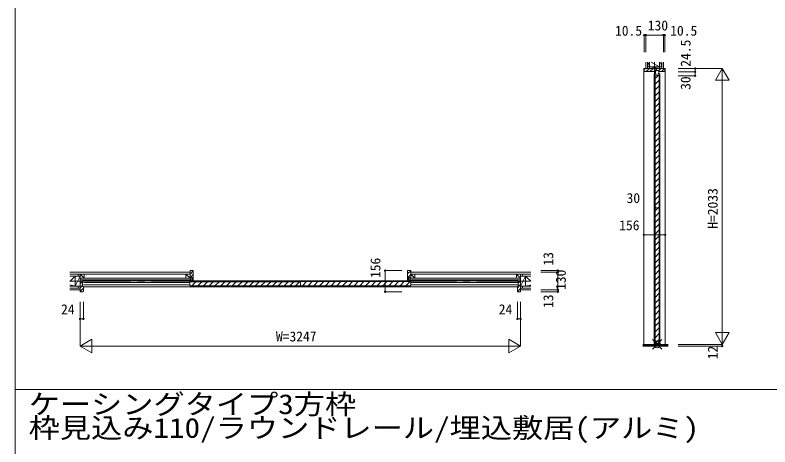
# Model space of a CAD drawing. Units: millimetres, scale not verified. Extents: x -21025 to 7656, y -14850 to 5150.
# Drawn here: x -21025 to -15461, y -12025 to -8845 of the extents above; entities that cross this region are included whole.
import ezdxf
from ezdxf.enums import TextEntityAlignment as Align

# ---------------------------------------------------------------- set-up
doc = ezdxf.new("R2010")
doc.units = ezdxf.units.MM
doc.header["$LTSCALE"] = 50
doc.linetypes.add('CHAIN2', pattern=[12, 9, -1, 1, -1])
doc.layers.add('0-0_0', color=7, linetype='Continuous')
for name, color, linetype, lineweight in [('0-1_YKK_F1', 7, 'Continuous', 9), ('0-2_YKK_IN', 7, 'Continuous', 9), ('0-4_YKK_N1', 2, 'Continuous', 9), ('0-5_YKK_B1', 4, 'Continuous', 9), ('0-6_YKK_C1', 4, 'Continuous', 9), ('0-7_YKK_Z1', 7, 'Continuous', 9)]:
    doc.layers.add(name, color=color, linetype=linetype, lineweight=lineweight)
doc.styles.add('ＭＳ ゴシック', font='')
doc.styles.get('ＭＳ ゴシック').set_extended_font_data('MS Gothic')

msp = doc.modelspace()

# ---------------------------------------------------------------- linework, layer by layer
at = {"layer": '0-1_YKK_F1'}
for p, q in [((-21025, -14850), (-21025, 5150)), ((-21025, -11602.5), (7475, -11602.5))]:
    msp.add_line(p, q, dxfattribs=at)
at = {"layer": '0-2_YKK_IN'}
for p, q in [((-16327.54, -11235.14), (-16256.83, -11305.86)), ((-16327.54, -11305.86), (-16256.83, -11235.14))]:
    msp.add_line(p, q, dxfattribs=at)
msp.add_circle((-16292.19, -11270.5), 25, dxfattribs=at)
at = {"layer": '0-4_YKK_N1'}
for p, q in [((-16376.19, -8992.26), (-16246.19, -8992.26)), ((-16376.19, -8992.26), (-16376.19, -9117.26)), ((-16246.19, -8992.26), (-16246.19, -9117.26)), ((-16137, -9262), (-16012, -9262)), ((-16012, -9262), (-16012, -9237.5)), ((-16012, -9262), (-16012, -9292)), ((-15862, -9324.1), (-15812, -9237.5)), ((-15812, -9237.5), (-15812, -11270.5)), ((-16137, -9292), (-16012, -9292)), ((-15862, -9324.1), (-15762, -9324.1)), ((-16307.19, -10263.47), (-16277.19, -10263.47)), ((-16389.19, -10463.47), (-16233.19, -10463.47)), ((-18298.18, -10726.5), (-18173.18, -10726.5)), ((-17148.92, -10726.5), (-17023.92, -10726.5)), ((-17023.92, -10739.5), (-17023.92, -10726.5)), ((-17148.92, -10739.5), (-17023.92, -10739.5)), ((-17148.92, -10869.5), (-17023.92, -10869.5)), ((-17148.92, -10882.5), (-17023.92, -10882.5)), ((-20545.68, -10957.5), (-20545.68, -11282.5)), ((-20521.68, -10957.5), (-20521.68, -11082.5)), ((-17322.68, -10957.5), (-17322.68, -11082.5)), ((-17298.68, -10957.5), (-17298.68, -11282.5)), ((-20545.68, -11082.5), (-20521.68, -11082.5)), ((-17322.68, -11082.5), (-17298.68, -11082.5)), ((-17385.29, -11232.5), (-17298.68, -11282.5)), ((-17385.29, -11232.5), (-17385.29, -11332.5)), ((-15862, -11183.9), (-15812, -11270.5)), ((-15862, -11183.9), (-15762, -11183.9)), ((-15812, -11270.5), (-15762, -11183.9)), ((-20545.68, -11282.5), (-17298.68, -11282.5)), ((-20545.68, -11282.5), (-20459.08, -11332.5)), ((-17385.29, -11332.5), (-17298.68, -11282.5)), ((-16137, -11270.5), (-15812, -11270.5)), ((-16137, -11282.5), (-15812, -11282.5)), ((-15812, -11270.5), (-15812, -11282.5))]:
    msp.add_line(p, q, dxfattribs=at)
for points in [[(-16376.19, -8992.26), (-16386.69, -8992.26), (-16386.69, -9117.26)], [(-16246.19, -8992.26), (-16235.69, -8992.26), (-16235.69, -9117.26)], [(-16137, -9237.5), (-15812, -9237.5), (-15762, -9324.1)], [(-18298.18, -10726.5), (-18298.18, -10882.5), (-18173.18, -10882.5)], [(-17023.92, -10739.5), (-17023.92, -10869.5), (-17023.92, -10882.5)], [(-20545.68, -11282.5), (-20459.08, -11232.5), (-20459.08, -11332.5)]]:
    msp.add_lwpolyline(points, dxfattribs=at)
for centre in [(-16386.69, -8992.26), (-16376.19, -8992.26), (-16246.19, -8992.26), (-16235.69, -8992.26), (-16012, -9237.5), (-16012, -9262), (-16012, -9292), (-16307.19, -10263.47), (-16277.19, -10263.47), (-16389.19, -10463.47), (-16233.19, -10463.47), (-18298.18, -10726.5), (-17023.92, -10726.5), (-17023.92, -10739.5), (-18298.18, -10882.5), (-17023.92, -10869.5), (-17023.92, -10882.5), (-20545.68, -11082.5), (-20521.68, -11082.5), (-17322.68, -11082.5), (-17298.68, -11082.5), (-15812, -11282.5)]:
    msp.add_circle(centre, 5, dxfattribs=at)
at = {"layer": '0-5_YKK_B1'}
for p, q in [((-19735.68, -10726.5), (-19735.68, -10751.5)), ((-19713.68, -10726.5), (-19735.68, -10726.5)), ((-19735.68, -10752.04), (-19711.73, -10728.09)), ((-19711.68, -10800.5), (-19711.68, -10728.5)), ((-18132.68, -10751.4), (-18108.68, -10727.4)), ((-18132.68, -10800.5), (-18132.68, -10728.5)), ((-18130.68, -10726.5), (-18108.68, -10726.5)), ((-18108.68, -10726.5), (-18108.68, -10751.5)), ((-19735.68, -10780.33), (-19711.68, -10756.33)), ((-19735.68, -10782.5), (-19732.68, -10782.5)), ((-19732.68, -10782.5), (-19732.68, -10795.5)), ((-19728.43, -10777), (-19718.93, -10777)), ((-19728.43, -10795.75), (-19728.43, -10777)), ((-19718.93, -10777), (-19718.93, -10795.75)), ((-19718.93, -10791.86), (-19711.68, -10784.61)), ((-18132.68, -10779.69), (-18108.68, -10755.69)), ((-18125.43, -10777), (-18125.43, -10795.75)), ((-18115.93, -10777), (-18125.43, -10777)), ((-18115.93, -10795.75), (-18115.93, -10777)), ((-18115.93, -10791.22), (-18111.68, -10786.97)), ((-18111.68, -10782.5), (-18111.68, -10795.5)), ((-18108.68, -10782.5), (-18111.68, -10782.5)), ((-20545.68, -10795.5), (-20528.68, -10795.5)), ((-20545.68, -10857.5), (-20545.68, -10795.5)), ((-20545.68, -10824.91), (-20527.68, -10806.91)), ((-20545.68, -10852.91), (-20527.68, -10834.91)), ((-20528.68, -10795.5), (-20521.68, -10795.5)), ((-20527.68, -10804.5), (-20527.68, -10842.5)), ((-20522.68, -10802.5), (-20525.68, -10802.5)), ((-20525.68, -10844.5), (-20522.68, -10844.5)), ((-20523.27, -10802.5), (-20521.68, -10800.91)), ((-20521.68, -10795.5), (-20521.68, -10801.5)), ((-20521.68, -10801), (-17322.68, -10801)), ((-20521.68, -10815), (-19736.18, -10815)), ((-19736.18, -10832), (-20521.68, -10832)), ((-20521.68, -10845.5), (-20521.68, -10880.5)), ((-20521.68, -10846), (-17322.68, -10846)), ((-19736.18, -10811.5), (-19736.18, -10835.2)), ((-19736.18, -10811.8), (-19736.18, -10835.2)), ((-19735.68, -10795.5), (-19735.68, -10800.5)), ((-19735.68, -10800.5), (-19728.43, -10800.5)), ((-19732.88, -10808.5), (-18925.48, -10808.5)), ((-19732.88, -10838.5), (-18925.48, -10838.5)), ((-19728.43, -10800.5), (-19728.43, -10795.75)), ((-19721.53, -10838.5), (-19691.53, -10808.5)), ((-19718.93, -10795.75), (-19718.93, -10800.5)), ((-19718.93, -10800.5), (-19711.68, -10800.5)), ((-19679.1, -10838.5), (-19649.1, -10808.5)), ((-19636.68, -10838.5), (-19606.68, -10808.5)), ((-19594.25, -10838.5), (-19564.25, -10808.5)), ((-19551.82, -10838.5), (-19521.82, -10808.5)), ((-19509.4, -10838.5), (-19479.4, -10808.5)), ((-19466.97, -10838.5), (-19436.97, -10808.5)), ((-19424.54, -10838.5), (-19394.54, -10808.5)), ((-19382.12, -10838.5), (-19352.12, -10808.5)), ((-19339.69, -10838.5), (-19309.69, -10808.5)), ((-19297.26, -10838.5), (-19267.26, -10808.5)), ((-19254.84, -10838.5), (-19224.84, -10808.5)), ((-19212.41, -10838.5), (-19182.41, -10808.5)), ((-19169.98, -10838.5), (-19139.98, -10808.5)), ((-19127.56, -10838.5), (-19097.56, -10808.5)), ((-19085.13, -10838.5), (-19055.13, -10808.5)), ((-19042.71, -10838.5), (-19012.71, -10808.5)), ((-19000.28, -10838.5), (-18970.28, -10808.5)), ((-18957.85, -10838.5), (-18927.85, -10808.5)), ((-18922.18, -10811.35), (-18922.18, -10835.05)), ((-18922.18, -10811.65), (-18922.18, -10835.05)), ((-18922.18, -10835.2), (-18922.18, -10811.8)), ((-18918.88, -10808.35), (-18111.48, -10808.35)), ((-18918.88, -10838.35), (-18111.48, -10838.35)), ((-18907.53, -10838.35), (-18877.53, -10808.35)), ((-18865.1, -10838.35), (-18835.1, -10808.35)), ((-18822.68, -10838.35), (-18792.68, -10808.35)), ((-18780.25, -10838.35), (-18750.25, -10808.35)), ((-18737.82, -10838.35), (-18707.82, -10808.35)), ((-18695.4, -10838.35), (-18665.4, -10808.35)), ((-18652.97, -10838.35), (-18622.97, -10808.35)), ((-18610.54, -10838.35), (-18580.54, -10808.35)), ((-18568.12, -10838.35), (-18538.12, -10808.35)), ((-18525.69, -10838.35), (-18495.69, -10808.35)), ((-18483.26, -10838.35), (-18453.26, -10808.35)), ((-18440.84, -10838.35), (-18410.84, -10808.35)), ((-18398.41, -10838.35), (-18368.41, -10808.35)), ((-18355.98, -10838.35), (-18325.98, -10808.35)), ((-18313.56, -10838.35), (-18283.56, -10808.35)), ((-18271.13, -10838.35), (-18241.13, -10808.35)), ((-18228.71, -10838.35), (-18198.71, -10808.35)), ((-18186.28, -10838.35), (-18156.28, -10808.35)), ((-18143.85, -10838.35), (-18113.85, -10808.35)), ((-18125.43, -10800.5), (-18132.68, -10800.5)), ((-18125.43, -10795.75), (-18125.43, -10800.5)), ((-18115.93, -10800.5), (-18115.93, -10795.75)), ((-18108.68, -10800.5), (-18115.93, -10800.5)), ((-18108.68, -10795.5), (-18108.68, -10800.5)), ((-18108.18, -10835.05), (-18108.18, -10811.65)), ((-18108.18, -10815), (-17322.68, -10815)), ((-17322.68, -10832), (-18108.18, -10832)), ((-17322.68, -10795.5), (-17322.68, -10801.5)), ((-17315.68, -10795.5), (-17322.68, -10795.5)), ((-17322.68, -10797.33), (-17320.86, -10795.5)), ((-17322.68, -10853.61), (-17298.68, -10829.61)), ((-17322.68, -10845.5), (-17322.68, -10880.5)), ((-17321.68, -10802.5), (-17318.68, -10802.5)), ((-17318.68, -10844.5), (-17321.68, -10844.5)), ((-17316.68, -10819.61), (-17298.68, -10801.61)), ((-17316.68, -10804.5), (-17316.68, -10842.5)), ((-17298.68, -10795.5), (-17315.68, -10795.5)), ((-17298.68, -10857.5), (-17298.68, -10795.5)), ((-20545.68, -10880.91), (-20521.68, -10856.91)), ((-20545.68, -10869.5), (-20545.68, -10857)), ((-20545.68, -10882.5), (-20545.68, -10857.5)), ((-20523.68, -10882.5), (-20545.68, -10882.5)), ((-17322.47, -10881.4), (-17298.68, -10857.61)), ((-17320.68, -10882.5), (-17298.68, -10882.5)), ((-17298.68, -10882.5), (-17298.68, -10857.5))]:
    msp.add_line(p, q, dxfattribs=at)
for centre, radius, start, end in [((-19713.68, -10728.5), 2, 0, 89.99998), ((-18130.68, -10728.5), 2, 90, 179.99998), ((-20525.68, -10804.5), 2, 90, 179.99998), ((-20525.68, -10842.5), 2, 180, 269.99998), ((-20522.68, -10801.5), 1, 270, 359.99998), ((-20522.68, -10845.5), 1, 0, 89.99998), ((-19732.88, -10811.8), 3.3, 90, 180), ((-19732.88, -10835.2), 3.3, 180, 270), ((-18925.48, -10811.8), 3.3, 0, 90), ((-18925.48, -10835.2), 3.3, 270, 0), ((-18918.88, -10811.65), 3.3, 90, 180), ((-18918.88, -10835.05), 3.3, 180, 270), ((-18111.48, -10811.65), 3.3, 0, 90), ((-18111.48, -10835.05), 3.3, 270, 0), ((-17321.68, -10801.5), 1, 180, 269.99998), ((-17321.68, -10845.5), 1, 90, 179.99998), ((-17318.68, -10804.5), 2, 0, 89.99998), ((-17318.68, -10842.5), 2, 270, 359.99998), ((-20523.68, -10880.5), 2, 270, 359.99998), ((-17320.68, -10880.5), 2, 180, 269.99998)]:
    msp.add_arc(centre, radius, start, end, dxfattribs=at)
at = {"layer": '0-6_YKK_C1'}
for p, q in [((-16389.19, -9237.5), (-16389.19, -11270.5)), ((-16386.69, -9237.5), (-16389.19, -9237.5)), ((-16386.69, -9237.5), (-16386.69, -9259.5)), ((-16361.69, -9237.5), (-16386.69, -9237.5)), ((-16386.69, -9247.17), (-16377.02, -9237.5)), ((-16384.69, -9261.5), (-16307.29, -9261.5)), ((-16363.69, -9237.5), (-16376.19, -9237.5)), ((-16363.69, -9237.5), (-16376.19, -9237.5)), ((-16373.02, -9261.5), (-16349.02, -9237.5)), ((-16260.69, -9237.5), (-16361.69, -9237.5)), ((-16345.02, -9261.5), (-16321.02, -9237.5)), ((-16317.02, -9261.5), (-16293.02, -9237.5)), ((-16314.99, -9261.7), (-16305.29, -9261.7)), ((-16313.19, -11267.5), (-16313.19, -9276.88)), ((-16298.39, -9276.7), (-16310.99, -9276.7)), ((-16307.29, -9261.5), (-16306.79, -9261)), ((-16307.19, -11262.5), (-16307.19, -9287.5)), ((-16307.19, -9287.5), (-16277.19, -9287.5)), ((-16307.19, -9311.91), (-16282.77, -9287.5)), ((-16306.79, -9253.1), (-16300.69, -9253.1)), ((-16306.79, -9261), (-16306.79, -9253.1)), ((-16305.29, -9258.2), (-16305.29, -9276.7)), ((-16299.59, -9258.2), (-16305.29, -9258.2)), ((-16301.59, -9258.2), (-16301.59, -9253.1)), ((-16300.69, -9253.1), (-16283.69, -9253.1)), ((-16300.69, -9253.1), (-16283.69, -9253.1)), ((-16285.99, -9276.7), (-16273.39, -9276.7)), ((-16284.79, -9258.2), (-16279.09, -9258.2)), ((-16283.69, -9253.1), (-16277.59, -9253.1)), ((-16282.79, -9253.1), (-16282.79, -9258.2)), ((-16280.62, -9253.1), (-16265.02, -9237.5)), ((-16279.09, -9258.2), (-16279.09, -9276.7)), ((-16269.39, -9261.7), (-16279.09, -9261.7)), ((-16277.59, -9253.1), (-16277.59, -9261)), ((-16277.59, -9261), (-16277.09, -9261.5)), ((-16277.19, -11262.5), (-16277.19, -9287.5)), ((-16277.09, -9261.5), (-16237.69, -9261.5)), ((-16271.19, -11267.5), (-16271.19, -9276.88)), ((-16261.02, -9261.5), (-16237.02, -9237.5)), ((-16235.69, -9237.5), (-16260.69, -9237.5)), ((-16258.69, -9237.5), (-16246.19, -9237.5)), ((-16258.69, -9237.5), (-16246.19, -9237.5)), ((-16235.69, -9237.5), (-16233.19, -9237.5)), ((-16235.69, -9259.5), (-16235.69, -9237.5)), ((-16233.19, -9237.5), (-16233.19, -11270.5)), ((-16307.19, -9354.34), (-16277.19, -9324.34)), ((-16307.19, -9396.77), (-16277.19, -9366.77)), ((-16307.19, -9439.19), (-16277.19, -9409.19)), ((-16307.19, -9481.62), (-16277.19, -9451.62)), ((-16307.19, -9524.05), (-16277.19, -9494.05)), ((-16307.19, -9566.47), (-16277.19, -9536.47)), ((-16307.19, -9608.9), (-16277.19, -9578.9)), ((-16307.19, -9651.33), (-16277.19, -9621.33)), ((-16307.19, -9693.75), (-16277.19, -9663.75)), ((-16307.19, -9736.18), (-16277.19, -9706.18)), ((-16307.19, -9778.61), (-16277.19, -9748.61)), ((-16307.19, -9821.03), (-16277.19, -9791.03)), ((-16307.19, -9863.46), (-16277.19, -9833.46)), ((-16307.19, -9905.88), (-16277.19, -9875.88)), ((-16307.19, -9948.31), (-16277.19, -9918.31)), ((-16307.19, -9990.74), (-16277.19, -9960.74)), ((-16307.19, -10033.16), (-16277.19, -10003.16)), ((-16307.19, -10075.59), (-16277.19, -10045.59)), ((-16307.19, -10118.02), (-16277.19, -10088.02)), ((-16307.19, -10160.44), (-16277.19, -10130.44)), ((-16307.19, -10202.87), (-16277.19, -10172.87)), ((-16307.19, -10245.3), (-16277.19, -10215.3)), ((-16307.19, -10287.72), (-16277.19, -10257.72)), ((-16307.19, -10330.15), (-16277.19, -10300.15)), ((-16307.19, -10372.58), (-16277.19, -10342.58)), ((-16307.19, -10415), (-16277.19, -10385)), ((-16307.19, -10457.43), (-16277.19, -10427.43)), ((-16307.19, -10499.85), (-16277.19, -10469.85)), ((-16307.19, -10542.28), (-16277.19, -10512.28)), ((-16307.19, -10584.71), (-16277.19, -10554.71)), ((-16307.19, -10627.13), (-16277.19, -10597.13)), ((-16307.19, -10669.56), (-16277.19, -10639.56)), ((-16307.19, -10711.99), (-16277.19, -10681.99)), ((-16307.19, -10754.41), (-16277.19, -10724.41)), ((-16307.19, -10796.84), (-16277.19, -10766.84)), ((-16307.19, -10839.27), (-16277.19, -10809.27)), ((-16307.19, -10881.69), (-16277.19, -10851.69)), ((-16307.19, -10924.12), (-16277.19, -10894.12)), ((-16307.19, -10966.54), (-16277.19, -10936.54)), ((-16307.19, -11008.97), (-16277.19, -10978.97)), ((-16307.19, -11051.4), (-16277.19, -11021.4)), ((-16307.19, -11093.82), (-16277.19, -11063.82)), ((-16307.19, -11136.25), (-16277.19, -11106.25)), ((-16307.19, -11178.68), (-16277.19, -11148.68)), ((-16307.19, -11221.1), (-16277.19, -11191.1)), ((-16306.16, -11262.5), (-16277.19, -11233.53)), ((-16314.69, -11270.3), (-16314.69, -11269.7)), ((-16308.69, -11267.7), (-16300.49, -11267.7)), ((-16307.19, -11262.5), (-16277.19, -11262.5)), ((-16300.64, -11267.5), (-16299.19, -11267.5)), ((-16300.49, -11267.7), (-16300.49, -11282.5)), ((-16300.49, -11282.5), (-16283.89, -11282.5)), ((-16299.19, -11267.5), (-16299.19, -11275.5)), ((-16285.19, -11272), (-16299.19, -11272)), ((-16285.19, -11267.5), (-16283.74, -11267.5)), ((-16285.19, -11275.5), (-16285.19, -11267.5)), ((-16283.89, -11267.7), (-16275.69, -11267.7)), ((-16283.89, -11282.5), (-16283.89, -11267.7)), ((-16269.69, -11270.3), (-16269.69, -11269.7))]:
    msp.add_line(p, q, dxfattribs=at)
for centre, radius, start, end in [((-16384.69, -9259.5), 2, 180, 269.99998), ((-16237.69, -9259.5), 2, 270, 359.99998), ((-16308.69, -11277.7), 10, 90, 126.86989), ((-16275.69, -11277.7), 10, 53.1301, 89.99998)]:
    msp.add_arc(centre, radius, start, end, dxfattribs=at)
at = {"layer": '0-7_YKK_Z1'}
for p, q in [((-16376.19, -9237.5), (-16376.19, -9192.5)), ((-16363.69, -9192.5), (-16363.69, -9237.5)), ((-16363.69, -9192.5), (-16363.69, -9227.5)), ((-16363.69, -9227.5), (-16258.69, -9227.5)), ((-16348.69, -9227.5), (-16357.65, -9194.06)), ((-16348.69, -9192.88), (-16348.69, -9237.5)), ((-16348.69, -9227.5), (-16273.69, -9237.5)), ((-16335.26, -9191.95), (-16273.69, -9227.5)), ((-16273.69, -9192.88), (-16273.69, -9237.5)), ((-16258.69, -9227.5), (-16267.65, -9194.06)), ((-16258.69, -9192.5), (-16258.69, -9237.5)), ((-16258.69, -9227.5), (-16258.69, -9192.5)), ((-16246.19, -9237.5), (-16246.19, -9192.5)), ((-20621.59, -10739.5), (-19735.68, -10739.5)), ((-20621.59, -10752), (-19735.68, -10752)), ((-20621.59, -10806.91), (-20581.68, -10767)), ((-20545.68, -10767), (-20581.68, -10842)), ((-20545.68, -10767), (-20581.68, -10767)), ((-20581.68, -10767), (-20581.68, -10842)), ((-20560.68, -10752), (-20560.68, -10767)), ((-20545.68, -10752), (-20515.68, -10752)), ((-20545.68, -10783), (-20545.68, -10752)), ((-20545.68, -10767), (-20545.68, -10842)), ((-20545.68, -10783), (-20515.68, -10783)), ((-20515.68, -10783), (-19732.68, -10783)), ((-19765.68, -10752), (-19735.68, -10783)), ((-19765.68, -10783), (-19765.68, -10752)), ((-19735.68, -10739.5), (-19735.68, -10752)), ((-19735.68, -10751.5), (-19735.68, -10782.5)), ((-19735.68, -10783), (-19735.68, -10752)), ((-19732.68, -10795.5), (-19732.68, -10783)), ((-17298.68, -10783), (-18111.68, -10783)), ((-18111.68, -10795.5), (-18111.68, -10783)), ((-17223.92, -10739.5), (-18108.68, -10739.5)), ((-18108.68, -10739.5), (-18108.68, -10752)), ((-18108.68, -10751.5), (-18108.68, -10782.5)), ((-18108.68, -10752), (-18078.68, -10783)), ((-18108.68, -10783), (-18108.68, -10752)), ((-17223.92, -10752), (-18108.68, -10752)), ((-18078.68, -10783), (-18078.68, -10752)), ((-17328.68, -10752), (-17298.68, -10752)), ((-17328.68, -10752), (-17298.68, -10783)), ((-17328.68, -10783), (-17328.68, -10752)), ((-17262.68, -10767), (-17298.68, -10842)), ((-17283.68, -10752), (-17283.68, -10767)), ((-20621.59, -10832.09), (-20581.68, -10842)), ((-20621.59, -10842), (-20581.68, -10842)), ((-20545.68, -10842), (-20581.68, -10842)), ((-20560.68, -10842), (-20560.68, -10857)), ((-20545.68, -10795.5), (-19732.68, -10795.5)), ((-19732.68, -10795.5), (-19735.68, -10795.5)), ((-17298.68, -10795.5), (-18111.68, -10795.5)), ((-18111.68, -10795.5), (-18108.68, -10795.5)), ((-17283.68, -10842), (-17283.68, -10857)), ((-17223.92, -10833.24), (-17262.68, -10842)), ((-17223.92, -10842), (-17262.68, -10842)), ((-20545.68, -10857), (-20621.59, -10857)), ((-20621.59, -10869.5), (-20545.68, -10869.5)), ((-17298.68, -10857), (-17223.92, -10857)), ((-17223.92, -10869.5), (-17298.68, -10869.5)), ((-16304.19, -11270.5), (-16398.21, -11270.5)), ((-16386.69, -11270.5), (-16398.21, -11270.5)), ((-16398.21, -11273.5), (-16304.19, -11273.5)), ((-16398.21, -11276.5), (-16304.19, -11276.5)), ((-16398.21, -11279.5), (-16304.19, -11279.5)), ((-16212, -11282.5), (-16398.21, -11282.5)), ((-16304.19, -11270.5), (-16304.19, -11282.5)), ((-16280.19, -11270.5), (-16280.19, -11282.5)), ((-16212, -11270.5), (-16280.19, -11270.5)), ((-16280.19, -11273.5), (-16212, -11273.5)), ((-16280.19, -11276.5), (-16212, -11276.5)), ((-16280.19, -11279.5), (-16212, -11279.5))]:
    msp.add_line(p, q, dxfattribs=at)
at = {"layer": '0-7_YKK_Z1', "linetype": 'CHAIN2'}
for p, q in [((-16311.19, -11287.73), (-16311.19, -9191.95)), ((-16311.19, -11287.73), (-16311.19, -9191.95)), ((-20621.62, -10804.5), (-17227.22, -10804.5))]:
    msp.add_line(p, q, dxfattribs=at)
at = {"layer": '0-7_YKK_Z1'}
for points in [[(-20621.59, -10767), (-20581.68, -10767), (-20581.68, -10842)], [(-20515.68, -10752), (-20515.68, -10783), (-20545.68, -10752)], [(-17328.68, -10783), (-17298.68, -10783), (-17298.68, -10752)], [(-17224.26, -10805.43), (-17262.68, -10767), (-17262.68, -10842), (-17298.68, -10842)], [(-17262.68, -10767), (-17298.68, -10767), (-17298.68, -10842)], [(-17223.92, -10767), (-17262.68, -10767), (-17262.68, -10842)]]:
    msp.add_lwpolyline(points, dxfattribs=at)

# ---------------------------------------------------------------- texts
at = {"layer": '0-0_0', "style": 'ＭＳ ゴシック', "width": 1.15}
for s, p in [('ケーシングタイプ3方枠', (-20925, -11827.5)), ('枠見込み110/ラウンドレール/埋込敷居(アルミ)', (-20925, -12002.5))]:
    msp.add_text(s, height=146.6, dxfattribs=at).set_placement(p, align=Align.BOTTOM_LEFT)
at = {"layer": '0-4_YKK_N1', "color": 4, "style": 'ＭＳ ゴシック'}
for s, p in [('130', (-16361.19, -8980.26)), ('10.5', (-16602.63, -9018.88)), ('10.5', (-16196.01, -9018.78)), ('30', (-16517.61, -10251.47)), ('156', (-16571.9, -10451.47)), ('24', (-20686.17, -11070.5)), ('24', (-17459.97, -11070.5)), ('W=3247', (-19102.18, -11270.5))]:
    msp.add_text(s, height=73.31, dxfattribs=at).set_placement(p, align=Align.BOTTOM_LEFT)
for s, p in [('24.5', (-16024, -9225.75)), ('30', (-16024, -9395.97)), ('H=2033', (-15824, -10419)), ('13', (-17035.92, -10690.1)), ('156', (-18310.18, -10781.66)), ('130', (-16943.73, -10869.32)), ('13', (-17035.92, -11002.5)), ('12', (-15823.82, -11379.8))]:
    msp.add_text(s, height=73.31, rotation=90, dxfattribs=at).set_placement(p, align=Align.BOTTOM_LEFT)

doc.saveas('drawing.dxf')
